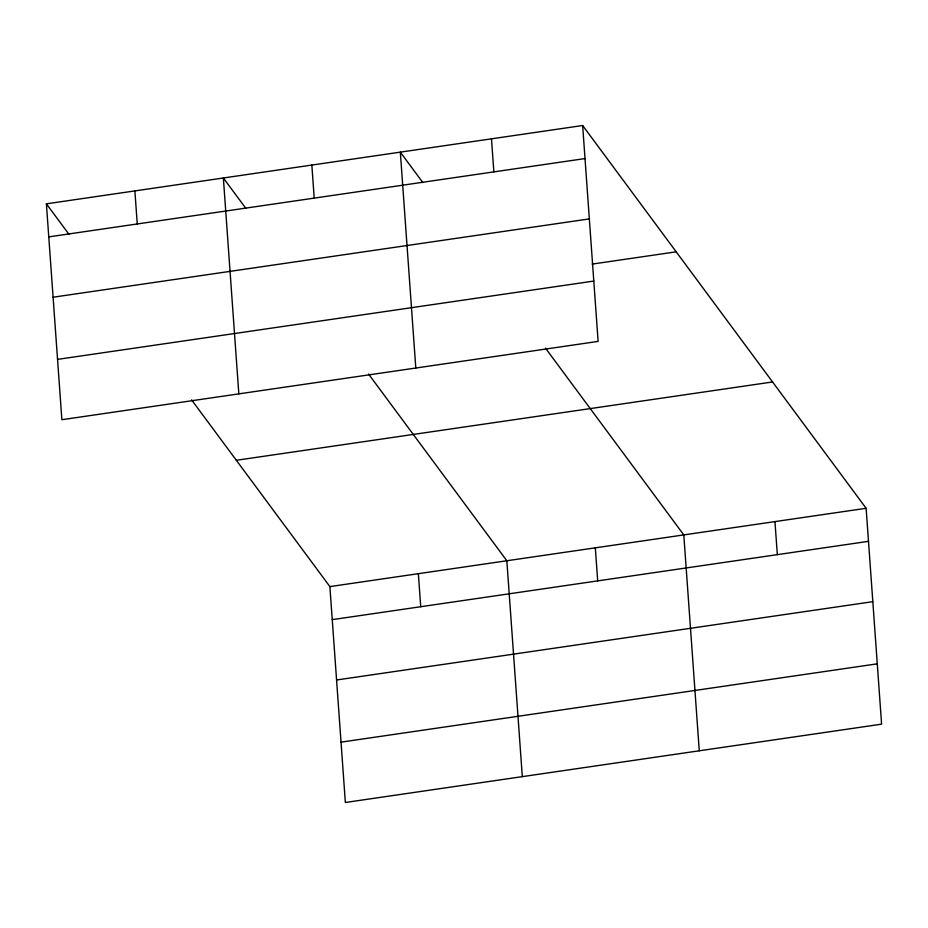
<?xml version="1.0" encoding="UTF-8"?>
<svg xmlns="http://www.w3.org/2000/svg" width="928" height="928" viewBox="0 0 928 928"><rect width="100%" height="100%" fill="white"/><g stroke="black" fill="none" stroke-linecap="round" stroke-linejoin="round"><path stroke-width="1.39" d="M582.645 125.512L598.119 341.4L61.874 419.711L46.4 203.835L582.645 125.512L866.126 508.289L881.6 724.165L345.355 802.488L329.881 586.6L191.586 399.864M48.766 236.884L585.011 158.572M53.093 297.215L589.338 218.904M592.157 264.097L676.199 251.824M57.548 359.38L593.792 281.068M236.327 460.288L772.572 381.965M329.881 586.6L866.126 508.289M332.247 619.649L868.492 541.337M336.574 679.992L872.819 601.669M341.028 742.145L877.273 663.833M422.878 182.596L400.328 152.146L415.802 368.033M545.502 348.174L683.797 534.911L699.271 750.798M245.908 208.44L223.358 177.99L238.832 393.866M368.544 374.019L506.839 560.756L522.313 776.643M46.4 203.835L68.95 234.285M774.961 521.594L777.328 554.654M595.324 547.833L597.69 580.882M491.48 138.829L493.858 171.877M418.354 573.678L420.732 606.726M311.843 165.068L314.209 198.116M134.885 190.913L137.251 223.961"/></g></svg>
